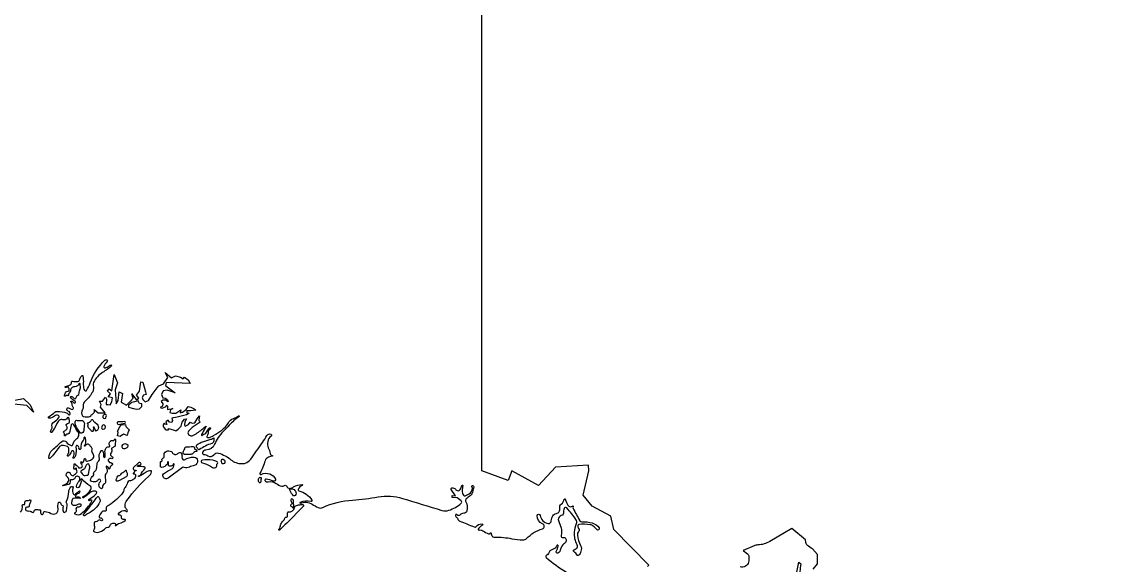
# Model space of a CAD drawing. Header units: millimetres. Extents: x 10675 to 34317, y 7287 to 30799.
# Drawn here: x 22662 to 34317, y 13165 to 19043 of the extents above; entities that cross this region are included whole.
import ezdxf

# ---------------------------------------------------------------- set-up
doc = ezdxf.new("R2010")
doc.units = ezdxf.units.MM
doc.layers.add('dwgmodels.com', color=250, linetype='Continuous')

msp = doc.modelspace()

# ---------------------------------------------------------------- linework, layer by layer
at = {"layer": 'dwgmodels.com'}
for points in [[(14875, 28559, 0), (14859, 28559, -0.433773)], [(22652, 13739, 0.199344), (22670, 13813, -0.607419), (22682, 13822, 0.682702), (22698, 13837, -0.602042), (22724, 13867, 0.230018), (22747, 13872, -0.768538), (22763, 13861, -0.018892), (22747, 13824, 0.131637), (22744, 13809, -0.475896), (22728, 13794, 0.186308), (22709, 13790, 0.285531), (22703, 13775, 0.41778), (22733, 13753, -0.212197), (22776, 13741, 0.618032), (22797, 13751, -0.361953), (22812, 13768, -0.10147), (22862, 13765, -0.442742), (22868, 13754, 0.277174), (22874, 13720, 0.705402), (22899, 13730, -0.443307), (22917, 13748, -0.131934), (22979, 13728, 0.304398), (23037, 13728, 0.303601), (23058, 13782, -0.144889), (23063, 13844, -0.455699), (23076, 13849, -0.277794), (23087, 13830, 0.364081), (23097, 13818, -0.388172), (23111, 13799, 0.056806), (23111, 13751, 0.490648), (23131, 13739, 0.259766), (23149, 13762, 0.044275), (23155, 13820, 0.140778), (23150, 13835, -0.257845), (23149, 13861, 0.104825), (23173, 13960, -0.185768), (23196, 14015, -0.856164), (23218, 13999, 0.281464), (23224, 13934, 0.478672), (23244, 13933, -0.078721), (23286, 13969, -0.72608), (23294, 13963, -0.206089), (23268, 13938, 0.249739), (23246, 13913, 0.591797), (23256, 13904, -0.25792), (23296, 13897, -0.741381), (23293, 13889, 0.039598), (23222, 13890, 0.302875), (23213, 13883, 0.033936), (23203, 13844, 0.400176), (23219, 13818, 0.209791), (23282, 13830, -0.54613), (23304, 13820, -0.507683), (23280, 13796, 0.261325), (23255, 13786, 0.295239), (23252, 13764, -0.453031), (23240, 13735, 0.633019), (23238, 13722, 0.324393), (23309, 13726, 0.081021), (23423, 13858, 0.985268), (23406, 13869, -0.734523), (23388, 13874, -0.275219), (23393, 13882, 0.053308), (23469, 13938, 0.616951), (23461, 13968, 0.200548), (23416, 13959, 0.028049), (23336, 13898, -1.125903), (23329, 13909, 0.146898), (23412, 13987, 0.399713), (23402, 14024, -0.069808), (23317, 14097, 0.756463), (23304, 14090, -0.247135), (23277, 14008, -0.790404), (23255, 14022, -0.091333), (23285, 14076, 0.338843), (23287, 14118, 0.624742), (23239, 14110, -0.41875), (23201, 14090, 0.571128), (23189, 14080, -0.390728), (23165, 14039, -0.009714), (23113, 14026, -1.042104), (23112, 14034, 0.225775), (23170, 14074, 0.279991), (23169, 14107, 0.075062), (23158, 14119, -0.40355), (23153, 14166, -0.605291), (23189, 14159, 0.219202), (23211, 14136, 0.314361), (23229, 14139, 0.007411), (23258, 14170, 0.284717), (23261, 14187, -0.080274), (23255, 14213, 0.913875), (23246, 14213, -0.50449), (23232, 14205, -0.346178), (23227, 14216, 0.043537), (23231, 14258, -0.855996), (23241, 14260, 0.271005), (23262, 14241, -0.293177), (23276, 14227, 0.37681), (23286, 14219, 0.077685), (23310, 14225, 0.482), (23317, 14248, -0.133199), (23304, 14281, -1.059692), (23314, 14281, 0.664676), (23324, 14277, 0.185601), (23342, 14316, -0.774172), (23354, 14318, -0.155243), (23355, 14305, 0.556883), (23370, 14291, 0.03621), (23420, 14309, 0.328084), (23443, 14349, 0.146198), (23427, 14389, -0.299879), (23424, 14413, 0.341956), (23419, 14440, -0.075359), (23399, 14464, 0.338464), (23374, 14474, 0.169892), (23349, 14456, -1.020215), (23343, 14461, 0.13158), (23358, 14498, 0.153292), (23349, 14549, 0.823718), (23337, 14545, -0.195108), (23327, 14514, 0.195581), (23302, 14432, -0.418071), (23290, 14418, -0.474971), (23283, 14425, 0.231163), (23272, 14459, 0.709176), (23250, 14448, -0.085977), (23244, 14349, -0.185624), (23228, 14325, -0.835832), (23219, 14334, 0.259), (23226, 14396, 0.663762), (23201, 14396, -0.079225), (23170, 14348, -0.867818), (23160, 14355, 0.115457), (23175, 14424, 0.285903), (23158, 14449, 0.115688), (23102, 14461, 0.240755), (23067, 14442, -0.045116), (22970, 14323, -0.671891), (22957, 14329, -0.216663), (22995, 14413, 0.003858), (23097, 14504, -0.435965), (23146, 14500, 0.139014), (23197, 14462, 0.435927), (23215, 14471, -0.158057), (23261, 14538, 0.205215), (23282, 14576, 0.195581), (23272, 14610, -0.072964), (23228, 14686, 0.74531), (23200, 14683, -0.006524), (23185, 14612, -0.313252), (23151, 14582, 0.277838), (23133, 14567, -0.923378), (23127, 14568, 0.226944), (23119, 14602, -0.474398), (23122, 14617, 0.045259), (23152, 14637, 0.306798), (23156, 14651, 0.047257), (23144, 14680, -0.409406), (23149, 14693, -0.074097), (23168, 14701, 0.334297), (23180, 14714, 0.084599), (23176, 14751, 0.202086), (23166, 14765, 0.563484), (23154, 14758, -0.382539), (23135, 14738, -0.081381), (23098, 14741, 0.201094), (23080, 14739, 0.153645), (23045, 14699, -0.064306), (22989, 14605, -0.860112), (22975, 14613, -0.045306), (22990, 14645, 0.22207), (22992, 14662, -0.376563), (23015, 14718, 0.143634), (23066, 14764, 0.447385), (23060, 14786, 0.299061), (23020, 14780, -0.174507), (22960, 14756, -0.748528), (22955, 14770, 0.024926), (23023, 14822, -0.172893), (23045, 14830, -0.101505), (23154, 14811, -0.173171), (23169, 14797, 0.708486), (23187, 14800, 0.169581), (23184, 14817, 0.173809), (23164, 14834, -0.370875), (23152, 14859, -0.416718), (23167, 14868, -0.085889), (23200, 14854, 0.317249), (23218, 14854, 0.420676), (23220, 14873, -0.184928), (23211, 14902, 0.275565), (23195, 14934, -0.826429), (23198, 14941, -0.182664), (23225, 14925, 0.259675), (23236, 14920, 0.738337), (23240, 14939, -0.133861), (23193, 14982, -0.550651), (23197, 14991, -0.306756), (23222, 14977, 0.273049), (23240, 14967, 0.413283), (23254, 14981, -0.313184), (23272, 15005, 0.351271), (23286, 15027, -0.171542), (23296, 15074, 0.191159), (23300, 15097, -0.013038), (23295, 15128, 0.802915), (23283, 15129, -0.33971), (23238, 15096, 0.351937), (23193, 15062, -0.108516), (23173, 15023, 0.231688), (23170, 15008, -0.611228), (23161, 15000, 0.317999), (23138, 14995, -0.663101), (23126, 14999, -0.378189), (23166, 15050, 0.508018), (23176, 15072, -0.069573), (23169, 15089, 0.551035), (23161, 15092, -0.25924), (23137, 15089, -0.737187), (23137, 15100, 0.029365), (23186, 15116, 0.361878), (23202, 15144, -0.546386), (23214, 15156, 0.082504), (23272, 15152, 0.312731), (23286, 15163, -0.117643), (23314, 15215, -0.616287), (23325, 15211, -0.063918), (23330, 15135, 0.082615), (23337, 15070, 0.169108), (23349, 15053, 0.430174), (23364, 15056, 0.057209), (23405, 15138, -0.113578), (23564, 15383, -0.429318), (23589, 15382, -0.396071), (23588, 15368, 0.098719), (23553, 15315, 0.451938), (23560, 15301, 0.197396), (23576, 15303, 0.028954), (23620, 15331, -0.385633), (23636, 15330, -0.411725), (23635, 15321, -0.050727), (23539, 15251, 0.155164), (23441, 15142, 0.174556), (23438, 15111, -0.183952), (23431, 15043, -0.103489), (23353, 14944, 0.244464), (23328, 14884, -0.163454), (23320, 14850, 0.301849), (23322, 14781, 0.183177), (23334, 14773, 0.147959), (23402, 14776, 0.273516), (23413, 14790, -0.293372), (23417, 14794, 0.203188), (23446, 14817, 0.234506), (23447, 14852), (23489, 14815), (23567, 14813), (23516, 14875), (23524, 14903), (23504, 14941), (23537, 14940), (23571, 14983), (23581, 14962), (23576, 14906), (23596, 14904), (23620, 14902), (23638, 14934), (23645, 14977), (23597, 14986), (23625, 15021), (23590, 15048), (23610, 15074), (23639, 15052), (23664, 15229), (23701, 15137), (23675, 15064), (23684, 14911), (23705, 14949), (23716, 15042), (23753, 15025), (23739, 14930), (23797, 14896), (23839, 14940), (23869, 14972), (23853, 15021), (23885, 14980), (23905, 14954), (23930, 14974), (23906, 15004), (23938, 15047), (23952, 15148), (23975, 15144), (24004, 15040), (24010, 15014), (23980, 15007), (23967, 14979), (23975, 14957), (24000, 14935), (24034, 14949), (24076, 15012), (24129, 15083), (24146, 15105), (24198, 15128), (24243, 15198), (24215, 15250), (24283, 15191), (24327, 15213), (24382, 15200), (24411, 15181), (24424, 15201), (24464, 15172), (24485, 15132), (24225, 15142), (24217, 15108), (24251, 15083), (24323, 15030), (24238, 15059), (24192, 15051), (24177, 15014), (24190, 14976), (24218, 14973), (24240, 14954), (24248, 14933), (24219, 14953), (24188, 14953), (24172, 14937), (24188, 14910), (24185, 14885), (24160, 14873), (24184, 14864), (24227, 14882), (24229, 14896), (24241, 14886), (24241, 14851), (24297, 14861), (24274, 14846), (24266, 14818), (24290, 14811), (24330, 14810), (24385, 14845), (24377, 14814), (24404, 14823), (24441, 14851), (24465, 14884), (24493, 14876), (24527, 14856), (24547, 14843), (24493, 14835), (24450, 14835), (24450, 14816), (24476, 14809), (24446, 14794), (24343, 14767), (24286, 14755), (24295, 14732), (24286, 14711), (24263, 14713), (24247, 14736), (24221, 14718), (24233, 14689), (24216, 14692), (24204, 14704), (24193, 14684), (24192, 14666), (24214, 14637), (24226, 14632), (24250, 14630), (24251, 14644), (24266, 14643), (24311, 14626), (24329, 14619), (24355, 14637), (24387, 14669), (24397, 14712), (24425, 14745), (24444, 14749), (24428, 14718), (24425, 14684), (24430, 14671), (24447, 14678), (24468, 14687), (24487, 14714), (24507, 14701), (24536, 14708), (24562, 14748), (24585, 14782), (24583, 14760), (24580, 14732), (24593, 14716), (24582, 14706), (24508, 14656), (24468, 14615, 0.405507), (24468, 14580, 0.338362), (24521, 14572, 0.049829), (24625, 14645, -0.012941), (24659, 14672), (24633, 14623, -0.021946), (24608, 14580, 0.792682), (24616, 14571, 0.012118), (24643, 14588, 0.158234), (24674, 14626, -0.160852), (24696, 14653, -1.107208), (24702, 14639, 0.338634), (24679, 14601, -0.217998), (24668, 14567, 0.717493), (24679, 14546, 0.100516), (24739, 14569, 0.010349), (24826, 14627, 0.116922), (24898, 14706, -0.189464), (24954, 14754, 0.08611), (25008, 14782, -1.020227), (25014, 14775, 0.049719), (24908, 14681, -0.009763), (24842, 14612, 0.098558), (24749, 14474, -0.303972), (24656, 14412, 0.353217), (24617, 14381, 0.477103), (24630, 14365, -0.145065), (24677, 14350, 0.399525), (24740, 14362, -0.318798), (24792, 14379, -0.097855), (24925, 14308, 0.17186), (25045, 14265, 0.244534), (25142, 14315, 0.00176), (25266, 14492, 0.020732), (25316, 14570, -0.400918), (25360, 14582, -0.550293), (25361, 14562, 0.352999), (25330, 14436, -0.05627), (25350, 14375, 0.332622), (25380, 14349), (25333, 14335, 0.255552), (25295, 14297, -0.046963), (25240, 14161, 0.733202), (25254, 14148, -0.215339), (25346, 14154, -0.188935), (25407, 14099, -0.702395), (25385, 14076, 0.064493), (25306, 14099, 0.6374), (25294, 14082, 0.333475), (25329, 14068, -0.229391), (25416, 14051, 0.099358), (25475, 14022, 0.224368), (25505, 14028, -0.523559), (25529, 14020, 0.367042), (25562, 13998, 0.119512), (25604, 14013, -0.162844), (25697, 14038, -0.838989), (25698, 14030, 0.241635), (25652, 13985, 0.445639), (25659, 13972, -0.202304), (25802, 13869, -0.657064), (25792, 13856, 0.146498), (25674, 13846, 0.996763), (25677, 13838, -0.23299), (25803, 13827, 0.030289), (25869, 13791, 0.216538), (25919, 13791, -0.091601), (26241, 13871, 0.030768), (26518, 13906, -0.122682), (26782, 13890, 0.003383), (27208, 13759, 0.15644), (27283, 13761, 0.098147), (27415, 13837, 0.431648), (27416, 13864), (27374, 13897), (27318, 13901), (27319, 13920), (27353, 13918), (27308, 13986, -0.559198), (27316, 14003, -0.263615), (27353, 13988, 0.220849), (27382, 13973, 0.292155), (27405, 13986, 0.020635), (27425, 14029, -0.910961), (27433, 14027, 0.045643), (27426, 13972, 0.144615), (27439, 13925, 0.364413), (27460, 13917, 0.07857), (27515, 13950, 0.335576), (27532, 14017, -0.597313), (27540, 14028, -0.485487), (27551, 14008, 0.081829), (27541, 13969, -0.220268), (27512, 13918, 0.027206), (27470, 13884, 0.353903), (27465, 13852, -0.201335), (27477, 13755, -0.331159), (27443, 13729, 0.205028), (27402, 13710, -0.220496), (27387, 13704, -0.256494), (27373, 13712, 0.680564), (27354, 13709, 0.366591), (27368, 13682, -0.249301), (27378, 13670, 0.256178), (27400, 13644, -0.007261), (27556, 13581, 0.315246), (27576, 13585, -0.199955), (27638, 13614, -0.878981), (27642, 13595, 0.236157), (27601, 13556, 0.61648), (27609, 13546, -0.227368), (27650, 13540, 0.054455), (27711, 13507, 0.390879), (27730, 13514, -0.787563), (27740, 13512, 0.125792), (27746, 13489, 0.277595), (27778, 13471, -0.053891), (27965, 13454, 0.043011), (28084, 13441, 0.208473), (28123, 13456, -0.125229), (28294, 13561, 0.717887), (28296, 13615, -0.332188), (28238, 13704, -0.898015), (28270, 13706, 0.328746), (28357, 13619, 0.445351), (28390, 13646, -0.127309), (28407, 13701, -0.216828), (28445, 13727, 0.440779), (28482, 13784, -0.310176), (28498, 13829, 0.187744), (28531, 13880, -0.783087), (28541, 13881, 0.070583), (28570, 13815, 0.236402), (28596, 13799, 0.200123), (28620, 13807, -0.843302), (28626, 13802, 0.257971), (28626, 13782, 0.004103), (28698, 13648, 0.289924), (28721, 13636, -0.084766), (28833, 13624, -0.178506), (28906, 13570, -0.449579), (28900, 13548, -0.35428), (28881, 13553, 0.053351), (28844, 13590, 0.127886), (28812, 13604, 0.080318), (28686, 13606, 0.391699), (28677, 13595, 0.1108), (28690, 13553, -0.341924), (28687, 13533, 0.233191), (28672, 13491, 0.095622), (28706, 13380, -0.211523), (28711, 13318, -0.091074), (28686, 13275, -0.508067), (28670, 13276, 0.100688), (28635, 13314, -0.567398), (28636, 13334, 0.036598), (28661, 13348, 0.381784), (28670, 13387, -0.150366), (28642, 13523, -0.057502), (28662, 13619, 0.236827), (28657, 13662, 0.032871), (28559, 13786, 0.55834), (28529, 13781, 0.125359), (28523, 13730, -0.354723), (28510, 13710, 0.177609), (28469, 13676, 0.247869), (28468, 13650, -0.047268), (28496, 13570, -0.126004), (28496, 13488, 0.560929), (28517, 13466, -0.575856), (28551, 13430, -0.17909), (28527, 13398, 0.220056), (28491, 13342, -0.248297), (28460, 13299, -0.744503), (28443, 13317, 0.086361), (28465, 13375, 0.906681), (28450, 13379, -0.238605), (28402, 13337, 0.268522), (28359, 13295, -0.247314), (28340, 13275, 0.580184), (28335, 13251, 0.034765), (28553, 13091, 0.381336)], [(31220, 13124), (31268, 13182), (31269, 13285), (31213, 13345, -0.042552), (31160, 13382, -0.165894), (31142, 13412), (31137, 13440), (30990, 13565), (30752, 13424, -0.120065), (30625, 13386, 0.091568), (30582, 13376), (30466, 13325), (30512, 13289, -0.238034), (30527, 13260, -0.062428), (30522, 13200, -0.450605), (30433, 13151)], [(31042, 13074), (31067, 13201), (31087, 13183, -0.031405), (31062, 13015, 0.128861)]]:
    msp.add_lwpolyline(points, format="xyb", dxfattribs=at)
for points in [[(29431, 13153), (29446, 13167), (29065, 13553), (29034, 13697), (28833, 13804), (28733, 13924), (28797, 14187), (28793, 14249), (28434, 14226), (28253, 14029), (27962, 14188), (27922, 14082), (27640, 14187), (27640, 27727)], [(22588, 14951), (22683, 14969), (22756, 14899), (22792, 14822), (22719, 14892), (22547, 14911)]]:
    msp.add_lwpolyline(points, dxfattribs=at)
for points in [[(23818, 14875), (23873, 14862), (23909, 14854), (23936, 14859), (23963, 14883), (23964, 14912), (23938, 14914), (23922, 14945), (23884, 14933), (23855, 14925), (23817, 14897), (23818, 14875)], [(23701, 14564), (23708, 14600), (23698, 14617), (23725, 14662), (23739, 14684), (23785, 14690), (23788, 14667), (23825, 14631), (23813, 14597), (23804, 14571), (23765, 14584), (23728, 14560), (23701, 14564)]]:
    msp.add_lwpolyline(points, close=True, dxfattribs=at)
for points in [[(23298, 14596), (23261, 14651, -0.159283), (23243, 14719, -0.485078), (23263, 14733, 0.12897), (23299, 14732, -0.320625), (23336, 14717, -0.168991), (23341, 14698, 0.01617), (23335, 14622, -0.213686), (23325, 14602, -0.236134), (23298, 14596, -5.889493)], [(23453, 14714), (23478, 14691, -0.292461), (23491, 14641, -0.222075), (23469, 14618, -0.511538), (23460, 14624, 0.16596), (23446, 14658, 1.158772), (23440, 14651, -0.554477), (23440, 14636, 0.359623), (23435, 14623, -0.918388), (23420, 14616, 0.104953), (23393, 14645, -0.356798), (23383, 14684, 0.387705), (23378, 14697, -0.8465), (23382, 14708, 0.239415), (23399, 14713, 0.069884), (23420, 14740, -0.661965), (23432, 14739, 0.21541), (23453, 14714, 0.158908)], [(23557, 14796), (23546, 14787, 0.538108), (23549, 14756, 0.380117), (23573, 14762, 0.143324), (23581, 14785, 0.464394), (23557, 14796, 0.950668)], [(23707, 14690), (23778, 14701, 0.932041), (23777, 14719, -0.033842), (23703, 14716, 0.743614), (23707, 14690, -5.808153)], [(23535, 14675), (23529, 14663, 0.55991), (23546, 14637, 0.587854), (23566, 14675, 0.552213), (23535, 14675, 1.834615)], [(23565, 14134), (23567, 14110, 0.018537), (23571, 14077, -0.289642), (23558, 14047, 0.262056), (23536, 14004, -0.567137), (23522, 13995, -0.23993), (23500, 14023, -0.231404), (23514, 14071, 0.544913), (23507, 14096, 0.385543), (23488, 14087, -0.345877), (23452, 14068, 0.008405), (23422, 14072, -0.407888), (23409, 14088, -0.214066), (23436, 14135, 0.327723), (23442, 14153, -0.354639), (23454, 14183, 0.212841), (23472, 14207, 0.023988), (23481, 14269, -0.222187), (23499, 14297, 0.343966), (23506, 14318, -0.284526), (23524, 14404, -0.55753), (23540, 14400, -0.095967), (23549, 14341, 0.950283), (23565, 14339, 0.077697), (23565, 14381, -0.189628), (23577, 14436, -0.235147), (23596, 14447, 0.023889), (23613, 14449, 0.574223), (23617, 14458, -0.245902), (23611, 14486, -0.1416), (23629, 14514, -0.269579), (23639, 14516, 0.122577), (23658, 14515, 0.340861), (23663, 14520, -0.187725), (23670, 14533, -0.431587), (23675, 14532, -0.225908), (23679, 14514, 0.080467), (23675, 14462, -0.369508), (23668, 14452, 0.185667), (23653, 14441, -0.219201), (23639, 14433, 0.536919), (23635, 14425, -0.337642), (23629, 14380, 0.582623), (23640, 14343, -1.12135), (23631, 14320, 0.493386), (23600, 14305, 0.212334), (23604, 14288, 0.235877), (23627, 14276, -0.836623), (23632, 14240, 0.345472), (23615, 14213, -0.971048), (23604, 14211, 0.250493), (23585, 14237, 0.670299), (23578, 14231, -0.08606), (23587, 14184, -0.232874), (23574, 14155, 0.26544), (23565, 14134, 1)], [(23753, 14467), (23748, 14456, 0.55991), (23764, 14430, 0.447247), (23816, 14463, 0.401305), (23753, 14467, 1.834615)], [(24742, 14545), (24741, 14512, -0.321025), (24719, 14483, 0.08422), (24587, 14417, -0.371181), (24575, 14418, -0.095983), (24554, 14448, -0.324612), (24559, 14467, -0.111169), (24623, 14502, 0.01509), (24708, 14528, 0.067928), (24742, 14545, -0.588396)], [(24401, 14225), (24248, 14108, -0.272401), (24213, 14104, -0.262968), (24189, 14135, -0.267692), (24197, 14154, -0.056528), (24286, 14208, 0.229641), (24306, 14231, -0.03907), (24313, 14255, 1.036199), (24303, 14259, -0.266448), (24279, 14237, -0.114587), (24260, 14238, -0.38343), (24251, 14250, 0.086115), (24251, 14279, 1.070629), (24240, 14276, -0.270786), (24236, 14255, -0.180026), (24178, 14225, -0.548096), (24163, 14242, 0.144662), (24164, 14279, -0.528172), (24171, 14287, 0.526055), (24181, 14300, -0.393755), (24196, 14329, 0.414814), (24205, 14347, -0.38245), (24225, 14397, -0.240562), (24285, 14395, -0.247967), (24292, 14385, 0.279581), (24299, 14376, -0.041923), (24321, 14365, 0.226649), (24331, 14364, 0.070621), (24364, 14382, -0.499806), (24393, 14373, -0.124556), (24396, 14337, 0.233457), (24405, 14310, 0.357781), (24425, 14308, -0.157658), (24528, 14335, -0.373595), (24566, 14298, -0.363358), (24530, 14246, 0.040054), (24477, 14227, -0.189071), (24420, 14224, 0.123129), (24401, 14225, -32.869801)], [(24531, 14441), (24532, 14433, 0.326285), (24545, 14418, -0.270391), (24559, 14404, -0.515934), (24553, 14396, 0.257715), (24519, 14380, -0.233378), (24492, 14365, -0.014752), (24425, 14365, -0.420522), (24410, 14381, -0.127769), (24421, 14415, 0.096279), (24429, 14435, -0.355094), (24442, 14447, 0.004221), (24516, 14450, -0.335275), (24531, 14441, 0)], [(23385, 14150), (23398, 14209, 0.164576), (23393, 14253, 0.549464), (23367, 14256, 0.121346), (23351, 14224, -0.193573), (23341, 14209, 0.000381), (23306, 14186, 0.455061), (23304, 14172, 0.012026), (23332, 14142, 0.283148), (23350, 14138, -0.108384), (23376, 14140, 0.491422), (23385, 14150, -1.110726)], [(23925, 14275), (23873, 14224, 0.555044), (23879, 14196, 0.074636), (23900, 14192, -1.167689), (23899, 14187, 0.514753), (23881, 14174, -0.307184), (23873, 14164, 0.91614), (23876, 14155, -0.465681), (23894, 14140, -0.214747), (23875, 14097, -0.18273), (23826, 14078, 0.37185), (23807, 14060, -0.150811), (23782, 14006, 0.124745), (23767, 13977, -0.123717), (23742, 13931, -0.075286), (23588, 13804, 0.359021), (23578, 13774, -0.559021), (23560, 13752, 0.209855), (23534, 13744, 0.112801), (23501, 13699, 0.559345), (23515, 13679, -0.391338), (23537, 13660, -0.6788), (23521, 13651, 0.372669), (23489, 13650, -0.155295), (23458, 13636, 0.339606), (23448, 13626, 0.091793), (23450, 13585, -0.222355), (23443, 13549, 0.513424), (23450, 13527, 0.166784), (23509, 13528, 0.122128), (23572, 13570, -0.27232), (23594, 13577, 0.411756), (23615, 13590, -0.236356), (23640, 13619, -0.214481), (23675, 13618, -0.544773), (23677, 13601, 1.085748), (23682, 13596, -0.157199), (23724, 13622, 0.092629), (23783, 13649, 0.872042), (23776, 13662, -0.309566), (23748, 13669, -0.214971), (23742, 13690, 0.518463), (23722, 13708, -0.629262), (23712, 13722, -0.260064), (23769, 13760, -0.26148), (23793, 13749, 0.767943), (23806, 13754, 0.19138), (23795, 13775, -0.245484), (23781, 13812, -0.133163), (23802, 13868, -0.055964), (24036, 14127, 0.155675), (24067, 14177, 0.465467), (24060, 14187, 0.171774), (24008, 14172, -0.034919), (23931, 14125, -1.282415), (23929, 14133, 0.282384), (23951, 14146, -0.064798), (23996, 14210, 0.598165), (23989, 14230, 0.049523), (23920, 14234, -0.640743), (23917, 14240, -0.248634), (23941, 14250, 0.562363), (23953, 14268, 0.476059), (23925, 14275, 2.310955)], [(24608, 14276), (24641, 14266, -0.075676), (24726, 14224, 0.413692), (24770, 14232, 0.247783), (24773, 14255, -0.399578), (24776, 14262, 0.644118), (24776, 14285, 0.062951), (24727, 14301, 0.087627), (24617, 14302, 0.590249), (24608, 14276, 0.428644)], [(24822, 14302), (24820, 14289, 0.382051), (24833, 14267, 0.257438), (24859, 14272, 0.341985), (24863, 14291, 0.103857), (24853, 14304, 0.205017), (24829, 14311, 0.427686), (24822, 14302, 0.705579)], [(23724, 14086), (23796, 14128, 0.377164), (23806, 14160, -0.016705), (23796, 14187, 0.635235), (23781, 14189, -0.186359), (23747, 14163, 0.251098), (23733, 14149, -0.340052), (23710, 14132, 0.330105), (23692, 14120, 0.026296), (23683, 14089, 0.4498), (23689, 14080, 0.139254), (23724, 14086, -0.080984)], [(25240, 14114, 0.672728), (25233, 14062, 0.367836), (25249, 14065, 0.249305), (25253, 14085, -0.235723), (25256, 14103, 0.600896), (25252, 14113, 0.004658), (25240, 14114, 2.539352)], [(25602, 13919), (25591, 13932, -0.083287), (25561, 13984, -0.397265), (25565, 13991, -0.28697), (25609, 13984, -0.174199), (25630, 13947, -0.240223), (25621, 13920, -0.387614), (25602, 13919, -1.233518)], [(23333, 13717), (23388, 13785, 0.011189), (23482, 13906, -0.633976), (23498, 13903, 0.088455), (23505, 13887, -0.26652), (23508, 13851, -0.174857), (23384, 13728, 0.099032), (23349, 13703, -0.965114), (23333, 13717, -1.596453)], [(25606, 13794), (25604, 13855, 0.27729), (25590, 13882, 0.72455), (25573, 13868, 0.033545), (25585, 13842, -0.488641), (25577, 13822, 0.928711), (25580, 13803, -0.465793), (25592, 13792, 0.784337), (25606, 13794, -6.071129)], [(25711, 13805), (25529, 13623, 0.003757), (25454, 13548, -1.025434), (25445, 13557, 0.176576), (25459, 13583, -0.094491), (25471, 13621, -0.101216), (25499, 13654, 0.234852), (25506, 13670, -0.453181), (25523, 13686, 0.456166), (25538, 13699, -0.032329), (25538, 13722, -0.023352), (25541, 13739, -0.400549), (25548, 13744, 0.395919), (25615, 13791, -0.25172), (25634, 13812, -0.089101), (25682, 13822, 0.003591), (25707, 13823, -0.339594), (25711, 13805, 2.496721)]]:
    msp.add_lwpolyline(points, format="xyb", close=True, dxfattribs=at)

doc.saveas('drawing.dxf')
